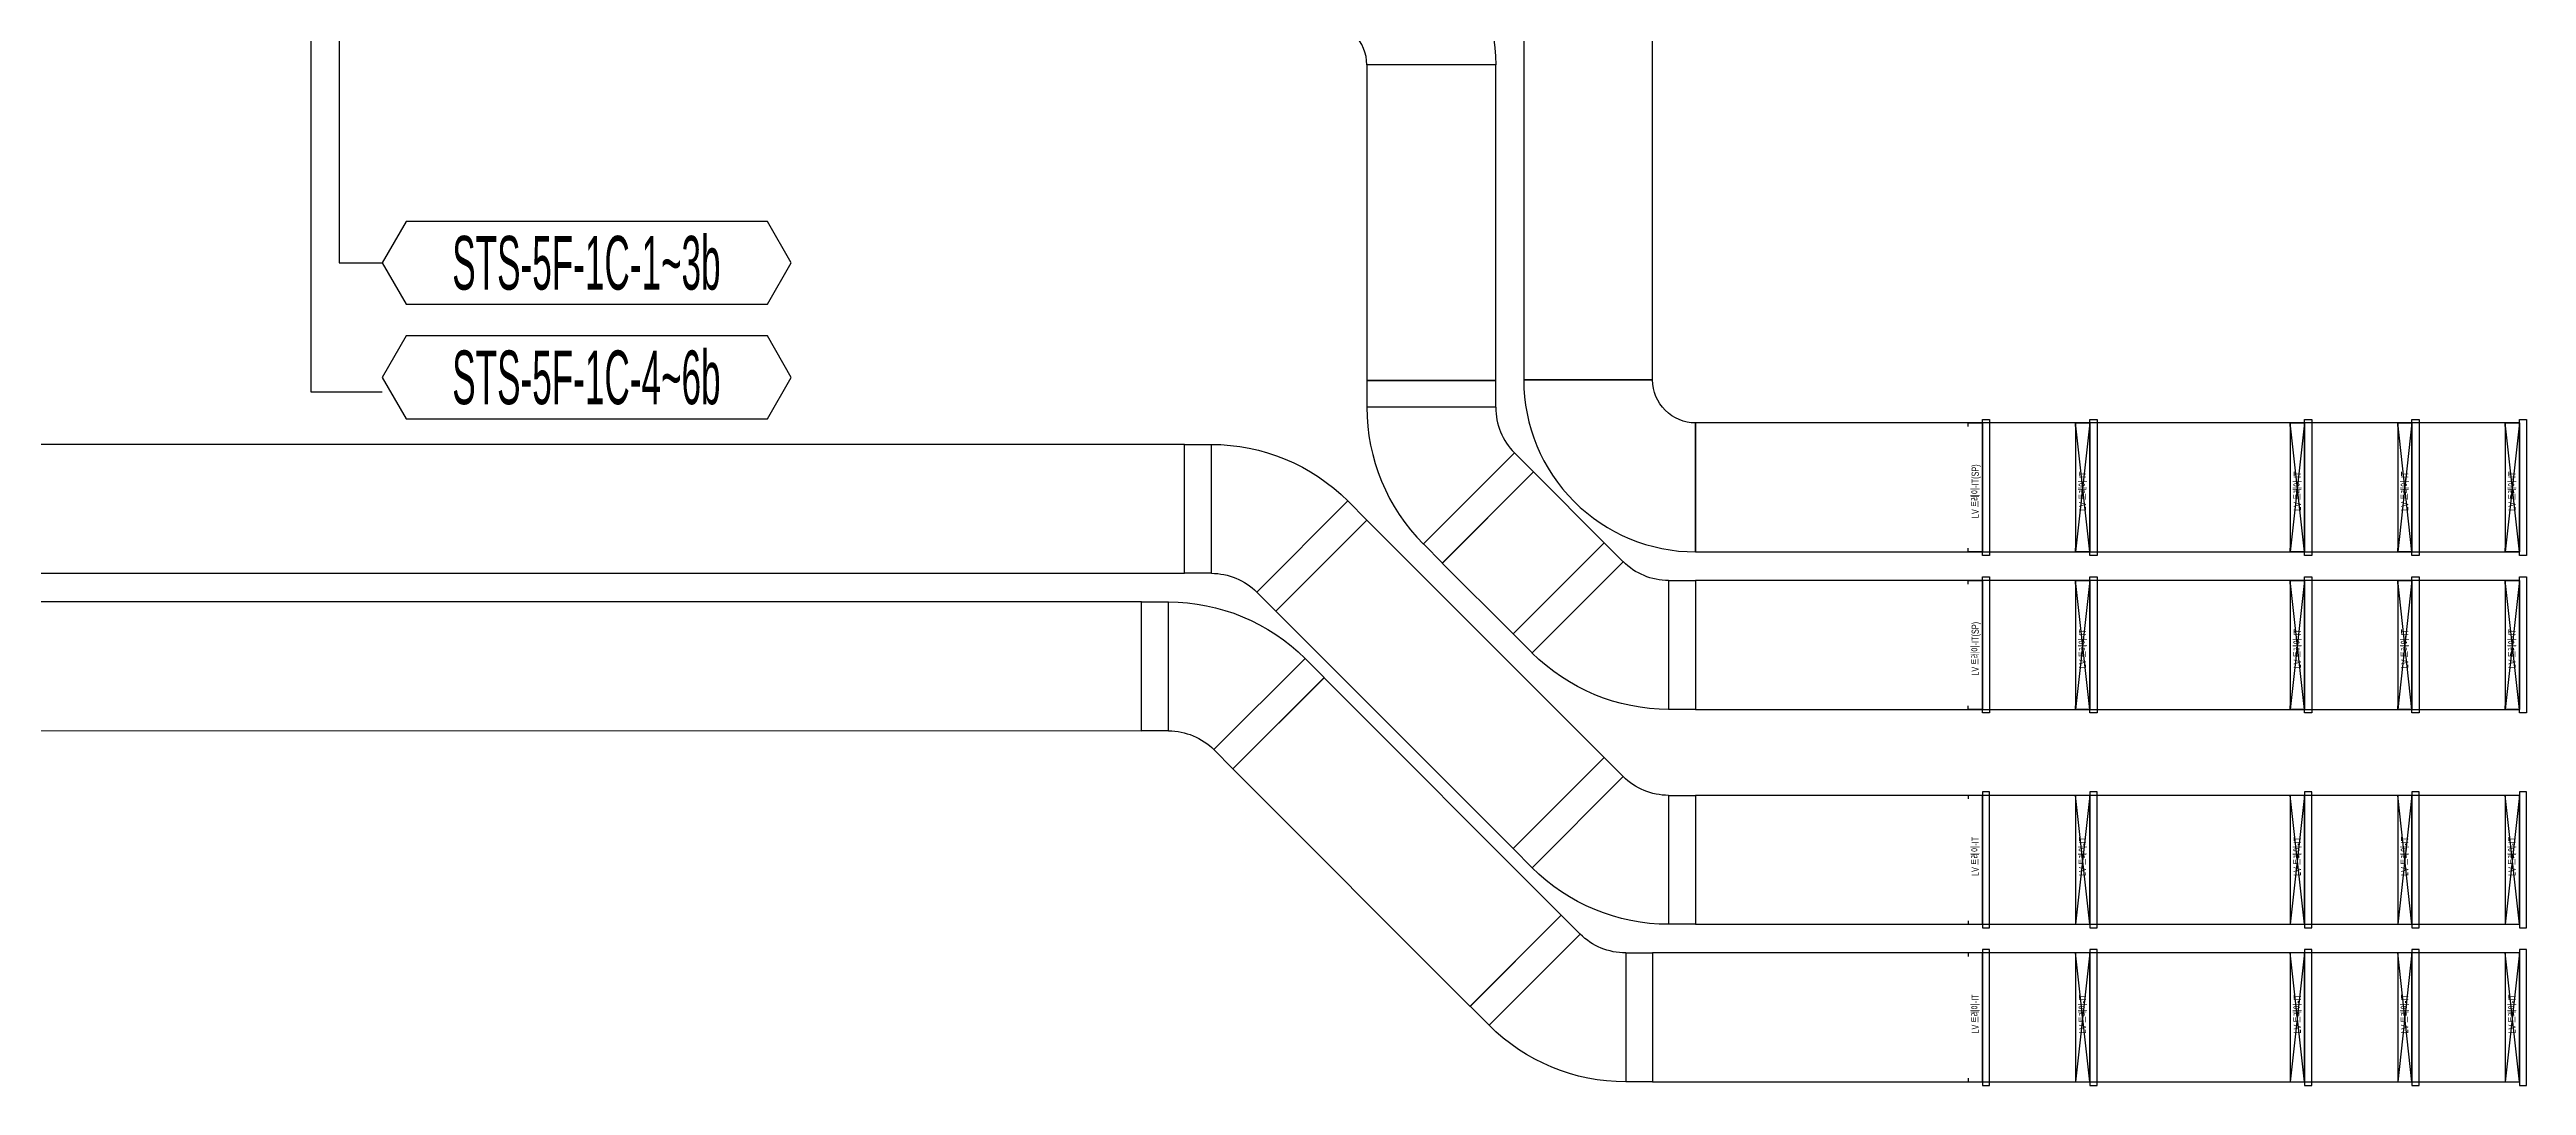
# Model space of a CAD drawing. Header units: millimetres. Extents: x 33932 to 374132, y 182625 to 847314.
# Drawn here: x 159053 to 176354, y 479180 to 486411 of the extents above; entities that cross this region are included whole.
import ezdxf
from ezdxf.enums import TextEntityAlignment as Align

# ---------------------------------------------------------------- set-up
doc = ezdxf.new("R2010")
doc.units = ezdxf.units.MM
doc.header["$LTSCALE"] = 150
for name, color, linetype in [('-----26 Electrical Cable Tray_LV_STSPDU_A', 181, 'Continuous'), ('-----26 Electrical Cable Tray_LV_STSPDU_B', 41, 'Continuous'), ('-----99 Cable Schedule', 2, 'Continuous')]:
    doc.layers.add(name, color=color, linetype=linetype)
doc.styles.add('ELEC', font='')
doc.styles.get('ELEC').set_extended_font_data('Dotum')

# ---------------------------------------------------------------- blocks, each defined once
blk = doc.blocks.new('A$C1dfe50b2')
at = {"layer": '-----26 Electrical Cable Tray_LV_STSPDU_B'}
for p, q in [((636, 1275), (0, 638)), ((769, 1142), (636, 1275)), ((133, 505), (769, 1142)), ((0, 638), (133, 505)), ((264, 188), (1164, 188)), ((264, 188), (264, 0)), ((1164, 0), (1164, 188)), ((264, 0), (1164, 0))]:
    blk.add_line(p, q, dxfattribs=at)
for radius, end in [(1350, 44.9921), (450, 44.9385)]:
    blk.add_arc((-186, 188), radius, 0, end, dxfattribs=at)
blk = doc.blocks.new('A$C71e5e9d3')
at = {"layer": '-----26 Electrical Cable Tray_LV_STSPDU_A'}
for p, q in [((636, 1275), (0, 638)), ((769, 1142), (636, 1275)), ((133, 505), (769, 1142)), ((0, 638), (133, 505)), ((264, 188), (1164, 188)), ((264, 188), (264, 0)), ((1164, 0), (1164, 188)), ((264, 0), (1164, 0))]:
    blk.add_line(p, q, dxfattribs=at)
for radius, end in [(1350, 44.9921), (450, 44.9385)]:
    blk.add_arc((-186, 188), radius, 0, end, dxfattribs=at)

msp = doc.modelspace()

# ---------------------------------------------------------------- linework, layer by layer
at = {"layer": '-----26 Electrical Cable Tray_LV_STSPDU_A', "elevation": 0}
msp.add_lwpolyline([(168254, 486305), (168254, 486305, 0.414214), (167954, 486605), (167954, 486605), (167954, 487505, -0.414214), (169154, 486305)], format="xyb", close=True, dxfattribs=at)
msp.add_lwpolyline([(168254, 486305), (168254, 486305, 0.414214), (167954, 486605), (167954, 486605), (167954, 487505, -0.414214), (169154, 486305)], format="xyb", close=True, dxfattribs=at)
msp.add_lwpolyline([(168254, 486305), (168254, 486305, 0.414214), (167954, 486605), (167954, 486605), (167954, 487505, -0.414214), (169154, 486305)], format="xyb", close=True, dxfattribs=at)
msp.add_lwpolyline([(168254, 486305), (168254, 486305, 0.414214), (167954, 486605), (167954, 486605), (167954, 487505, -0.414214), (169154, 486305)], format="xyb", close=True, dxfattribs=at)
for points in [[(168254, 484102), (169154, 484102), (169154, 486305), (168254, 486305)], [(168254, 484102), (169154, 484102), (169154, 486305), (168254, 486305)], [(168254, 484102), (169154, 484102), (169154, 486305), (168254, 486305)], [(168254, 484102), (169154, 484102), (169154, 486305), (168254, 486305)], [(140977, 483657), (140977, 482757), (166980, 482755), (166980, 483655)], [(140977, 483657), (140977, 482757), (166980, 482755), (166980, 483655)], [(140977, 483655), (140977, 482755), (166980, 482755), (166980, 483655)], [(140977, 483655), (140977, 482755), (166980, 482755), (166980, 483655)], [(169418, 483463), (168781, 482827), (169275, 482333), (169912, 482969)], [(169418, 483463), (168781, 482827), (169275, 482333), (169912, 482969)], [(169418, 483463), (168781, 482827), (169275, 482333), (169912, 482969)], [(169418, 483463), (168781, 482827), (169275, 482333), (169912, 482969)], [(168255, 483127), (167619, 482491), (169275, 480833), (169912, 481469)], [(168255, 483127), (167619, 482491), (169275, 480833), (169912, 481469)], [(168255, 483127), (167619, 482491), (169275, 480833), (169912, 481469)], [(168255, 483127), (167619, 482491), (169275, 480833), (169912, 481469)], [(170550, 482705), (170550, 481805), (174804, 481805), (174804, 482705)], [(170550, 482705), (170550, 481805), (173304, 481805), (173304, 482705)], [(170550, 482705), (170550, 481805), (176304, 481805), (176304, 482705)], [(170550, 482705), (170550, 481805), (175554, 481805), (175554, 482705)], [(173304, 481805), (173304, 482705), (173204, 482705), (173204, 481805)], [(174804, 481805), (174804, 482705), (174704, 482705), (174704, 481805)], [(175554, 481805), (175554, 482705), (175454, 482705), (175454, 481805)], [(176304, 481805), (176304, 482705), (176204, 482705), (176204, 481805)], [(170550, 481205), (170550, 480305), (173304, 480305), (173304, 481205)], [(170550, 481205), (170550, 480305), (175554, 480305), (175554, 481205)], [(173304, 480305), (173304, 481205), (173204, 481205), (173204, 480305)], [(174804, 480305), (174804, 481205), (174704, 481205), (174704, 480305)], [(175554, 480305), (175554, 481205), (175454, 481205), (175454, 480305)], [(176304, 480305), (176304, 481205), (176204, 481205), (176204, 480305)]]:
    msp.add_lwpolyline(points, close=True, dxfattribs=at)
for points in [[(173304, 481805), (173204, 482705)], [(173304, 482705), (173204, 481805)], [(174804, 481805), (174704, 482705)], [(174804, 482705), (174704, 481805)], [(175554, 481805), (175454, 482705)], [(175554, 482705), (175454, 481805)], [(176304, 481805), (176204, 482705)], [(176304, 482705), (176204, 481805)], [(173304, 480305), (173204, 481205)], [(173304, 481205), (173204, 480305)], [(174804, 480305), (174704, 481205)], [(174804, 481205), (174704, 480305)], [(175554, 480305), (175454, 481205)], [(175554, 481205), (175454, 480305)], [(176304, 480305), (176204, 481205)], [(176304, 481205), (176204, 480305)]]:
    msp.add_lwpolyline(points, dxfattribs=at)
at = {"layer": '-----26 Electrical Cable Tray_LV_STSPDU_A'}
for points in [[(170550, 481205), (170550, 480305), (174804, 480305), (174804, 481205)], [(170550, 481205), (170550, 480305), (176304, 480305), (176304, 481205)]]:
    msp.add_lwpolyline(points, close=True, dxfattribs=at)
at = {"layer": '-----26 Electrical Cable Tray_LV_STSPDU_B', "elevation": 0}
for points in [[(170250, 498405), (169350, 498405), (169350, 484105), (170250, 484105)], [(170250, 498405), (169350, 498405), (169350, 484105), (170250, 484105)], [(170250, 498405), (169350, 498405), (169350, 484105), (170250, 484105)], [(170250, 498405), (169350, 498405), (169350, 484105), (170250, 484105)], [(170550, 483805), (170550, 482905), (174804, 482905), (174804, 483805)], [(170550, 483805), (170550, 482905), (173304, 482905), (173304, 483805)], [(170550, 483805), (170550, 482905), (176304, 482905), (176304, 483805)], [(170550, 483805), (170550, 482905), (175554, 482905), (175554, 483805)], [(173304, 482905), (173304, 483805), (173204, 483805), (173204, 482905)], [(174804, 482905), (174804, 483805), (174704, 483805), (174704, 482905)], [(175554, 482905), (175554, 483805), (175454, 483805), (175454, 482905)], [(176304, 482905), (176304, 483805), (176204, 483805), (176204, 482905)], [(144153, 482557), (144153, 481657), (166681, 481655), (166681, 482555)], [(144153, 482557), (144153, 481657), (166681, 481655), (166681, 482555)], [(144153, 482557), (144153, 481657), (166681, 481655), (166681, 482555)], [(144153, 482557), (144153, 481657), (166681, 481655), (166681, 482555)], [(167955, 482026), (167319, 481390), (168975, 479732), (169612, 480369)], [(167955, 482026), (167319, 481390), (168975, 479732), (169612, 480369)], [(167955, 482026), (167319, 481390), (168975, 479732), (169612, 480369)], [(167955, 482026), (167319, 481390), (168975, 479732), (169612, 480369)], [(170250, 480105), (170250, 479205), (174804, 479205), (174804, 480105)], [(170250, 480105), (170250, 479205), (173304, 479205), (173304, 480105)], [(170250, 480105), (170250, 479205), (176304, 479205), (176304, 480105)], [(170250, 480105), (170250, 479205), (175554, 479205), (175554, 480105)], [(173304, 479205), (173304, 480105), (173204, 480105), (173204, 479205)], [(174804, 479205), (174804, 480105), (174704, 480105), (174704, 479205)], [(175554, 479205), (175554, 480105), (175454, 480105), (175454, 479205)], [(176304, 479205), (176304, 480105), (176204, 480105), (176204, 479205)]]:
    msp.add_lwpolyline(points, close=True, dxfattribs=at)
msp.add_lwpolyline([(170550, 483805), (170550, 483805, -0.414214), (170250, 484105), (170250, 484105), (169350, 484105, 0.414214), (170550, 482905)], format="xyb", close=True, dxfattribs=at)
msp.add_lwpolyline([(170550, 483805), (170550, 483805, -0.414214), (170250, 484105), (170250, 484105), (169350, 484105, 0.414214), (170550, 482905)], format="xyb", close=True, dxfattribs=at)
msp.add_lwpolyline([(170550, 483805), (170550, 483805, -0.414214), (170250, 484105), (170250, 484105), (169350, 484105, 0.414214), (170550, 482905)], format="xyb", close=True, dxfattribs=at)
msp.add_lwpolyline([(170550, 483805), (170550, 483805, -0.414214), (170250, 484105), (170250, 484105), (169350, 484105, 0.414214), (170550, 482905)], format="xyb", close=True, dxfattribs=at)
for points in [[(173304, 482905), (173204, 483805)], [(173304, 483805), (173204, 482905)], [(174804, 482905), (174704, 483805)], [(174804, 483805), (174704, 482905)], [(175554, 482905), (175454, 483805)], [(175554, 483805), (175454, 482905)], [(176304, 482905), (176204, 483805)], [(176304, 483805), (176204, 482905)], [(173304, 479205), (173204, 480105)], [(173304, 480105), (173204, 479205)], [(174804, 479205), (174704, 480105)], [(174804, 480105), (174704, 479205)], [(175554, 479205), (175454, 480105)], [(175554, 480105), (175454, 479205)], [(176304, 479205), (176204, 480105)], [(176304, 480105), (176204, 479205)]]:
    msp.add_lwpolyline(points, dxfattribs=at)
at = {"layer": '-----99 Cable Schedule', "color": 1, "elevation": 0}
for points in [[(159977, 487723), (161077, 487723), (161077, 484923), (161377, 484923)], [(159977, 486823), (160877, 486823), (160877, 484023), (161377, 484023)]]:
    msp.add_lwpolyline(points, dxfattribs=at)
for points in [[(161544, 485212), (161377, 484923), (161544, 484634), (164067, 484634), (164233, 484923), (164067, 485212)], [(161544, 484412), (161377, 484123), (161544, 483834), (164067, 483834), (164233, 484123), (164067, 484412)]]:
    msp.add_lwpolyline(points, close=True, dxfattribs=at)
at = {"color": 0, "elevation": 0}
for points in [[(172454, 483780), (172454, 483805), (172554, 483805), (172554, 482905), (172454, 482905), (172454, 482930)], [(172554, 483830), (172604, 483830), (172604, 482880), (172554, 482880), (172554, 483830)], [(173204, 483780), (173204, 483805), (173304, 483805), (173304, 482905), (173204, 482905), (173204, 482930)], [(173304, 483830), (173354, 483830), (173354, 482880), (173304, 482880), (173304, 483830)], [(174704, 483780), (174704, 483805), (174804, 483805), (174804, 482905), (174704, 482905), (174704, 482930)], [(174804, 483830), (174854, 483830), (174854, 482880), (174804, 482880), (174804, 483830)], [(175454, 483780), (175454, 483805), (175554, 483805), (175554, 482905), (175454, 482905), (175454, 482930)], [(175554, 483830), (175604, 483830), (175604, 482880), (175554, 482880), (175554, 483830)], [(176204, 483780), (176204, 483805), (176304, 483805), (176304, 482905), (176204, 482905), (176204, 482930)], [(176304, 483830), (176354, 483830), (176354, 482880), (176304, 482880), (176304, 483830)], [(172454, 482680), (172454, 482705), (172554, 482705), (172554, 481805), (172454, 481805), (172454, 481830)], [(172554, 482730), (172604, 482730), (172604, 481780), (172554, 481780), (172554, 482730)], [(173204, 482680), (173204, 482705), (173304, 482705), (173304, 481805), (173204, 481805), (173204, 481830)], [(173304, 482730), (173354, 482730), (173354, 481780), (173304, 481780), (173304, 482730)], [(174704, 482680), (174704, 482705), (174804, 482705), (174804, 481805), (174704, 481805), (174704, 481830)], [(174804, 482730), (174854, 482730), (174854, 481780), (174804, 481780), (174804, 482730)], [(175454, 482680), (175454, 482705), (175554, 482705), (175554, 481805), (175454, 481805), (175454, 481830)], [(175554, 482730), (175604, 482730), (175604, 481780), (175554, 481780), (175554, 482730)], [(176204, 482680), (176204, 482705), (176304, 482705), (176304, 481805), (176204, 481805), (176204, 481830)], [(176304, 482730), (176354, 482730), (176354, 481780), (176304, 481780), (176304, 482730)], [(172454, 480330), (172454, 480305), (172554, 480305), (172554, 481205), (172454, 481205), (172454, 481180)], [(172554, 480280), (172604, 480280), (172604, 481230), (172554, 481230), (172554, 480280)], [(173204, 480330), (173204, 480305), (173304, 480305), (173304, 481205), (173204, 481205), (173204, 481180)], [(173304, 480280), (173354, 480280), (173354, 481230), (173304, 481230), (173304, 480280)], [(174704, 480330), (174704, 480305), (174804, 480305), (174804, 481205), (174704, 481205), (174704, 481180)], [(174804, 480280), (174854, 480280), (174854, 481230), (174804, 481230), (174804, 480280)], [(175454, 480330), (175454, 480305), (175554, 480305), (175554, 481205), (175454, 481205), (175454, 481180)], [(175554, 480280), (175604, 480280), (175604, 481230), (175554, 481230), (175554, 480280)], [(176204, 480330), (176204, 480305), (176304, 480305), (176304, 481205), (176204, 481205), (176204, 481180)], [(176304, 480280), (176354, 480280), (176354, 481230), (176304, 481230), (176304, 480280)], [(172454, 479230), (172454, 479205), (172554, 479205), (172554, 480105), (172454, 480105), (172454, 480080)], [(172554, 479180), (172604, 479180), (172604, 480130), (172554, 480130), (172554, 479180)], [(173204, 479230), (173204, 479205), (173304, 479205), (173304, 480105), (173204, 480105), (173204, 480080)], [(173304, 479180), (173354, 479180), (173354, 480130), (173304, 480130), (173304, 479180)], [(174704, 479230), (174704, 479205), (174804, 479205), (174804, 480105), (174704, 480105), (174704, 480080)], [(174804, 479180), (174854, 479180), (174854, 480130), (174804, 480130), (174804, 479180)], [(175454, 479230), (175454, 479205), (175554, 479205), (175554, 480105), (175454, 480105), (175454, 480080)], [(175554, 479180), (175604, 479180), (175604, 480130), (175554, 480130), (175554, 479180)], [(176204, 479230), (176204, 479205), (176304, 479205), (176304, 480105), (176204, 480105), (176204, 480080)], [(176304, 479180), (176354, 479180), (176354, 480130), (176304, 480130), (176304, 479180)]]:
    msp.add_lwpolyline(points, dxfattribs=at)

# ---------------------------------------------------------------- block references
at = {"layer": '-----26 Electrical Cable Tray_LV_STSPDU_A', "rotation": 180}
msp.add_blockref('A$C71e5e9d3', (169418, 484102), dxfattribs=at)
msp.add_blockref('A$C71e5e9d3', (169418, 484102), dxfattribs=at)
msp.add_blockref('A$C71e5e9d3', (169418, 484102), dxfattribs=at)
msp.add_blockref('A$C71e5e9d3', (169418, 484102), dxfattribs=at)
at = {"layer": '-----26 Electrical Cable Tray_LV_STSPDU_A', "xscale": -1}
for p, rotation in [((166980, 482491, 0), 270), ((166980, 482491, 0), 270), ((166980, 482491, 0), 270), ((166980, 482491, 0), 270), ((170550, 482969), 90), ((170550, 482969, 0), 90), ((170550, 482969, 0), 90), ((170550, 482969, 0), 90), ((170550, 481469), 90), ((170550, 481469, 0), 90), ((170550, 481469, 0), 90), ((170550, 481469, 0), 90)]:
    msp.add_blockref('A$C71e5e9d3', p, dxfattribs=dict(at, rotation=rotation))
at = {"layer": '-----26 Electrical Cable Tray_LV_STSPDU_B', "xscale": -1}
for p, rotation in [((166681, 481391, 0), 270), ((166681, 481391, 0), 270), ((166681, 481391, 0), 270), ((166681, 481391, 0), 270), ((170250, 480369, 0), 90), ((170250, 480369, 0), 90), ((170250, 480369, 0), 90), ((170250, 480369, 0), 90)]:
    msp.add_blockref('A$C1dfe50b2', p, dxfattribs=dict(at, rotation=rotation))

# ---------------------------------------------------------------- texts
at = {"layer": '-----99 Cable Schedule', "style": 'ELEC', "width": 0.5}
for s, p in [('STS-5F-1C-1~3b', (162803, 484923)), ('STS-5F-1C-4~6b', (162803, 484123))]:
    msp.add_text(s, height=375, dxfattribs=at).set_placement(p, align=Align.MIDDLE_CENTER)
at = {"color": 0, "style": 'ELEC', "width": 0.7}
for s, p in [('LV 트레이-IT(SP)', (172503, 483328)), ('LV 트레이-IT', (173253, 483328)), ('LV 트레이-IT', (174753, 483328)), ('LV 트레이-IT', (175503, 483328)), ('LV 트레이-IT', (176253, 483328)), ('LV 트레이-IT(SP)', (172503, 482228)), ('LV 트레이-IT', (173253, 482228)), ('LV 트레이-IT', (174753, 482228)), ('LV 트레이-IT', (175503, 482228)), ('LV 트레이-IT', (176253, 482228)), ('LV 트레이-IT', (172503, 480779)), ('LV 트레이-IT', (173253, 480779)), ('LV 트레이-IT', (174753, 480779)), ('LV 트레이-IT', (175503, 480779)), ('LV 트레이-IT', (176253, 480779)), ('LV 트레이-IT', (172503, 479679)), ('LV 트레이-IT', (173253, 479679)), ('LV 트레이-IT', (174753, 479679)), ('LV 트레이-IT', (175503, 479679)), ('LV 트레이-IT', (176253, 479679))]:
    msp.add_text(s, height=50, rotation=90, dxfattribs=at).set_placement(p, align=Align.MIDDLE_CENTER)

doc.saveas('drawing.dxf')
